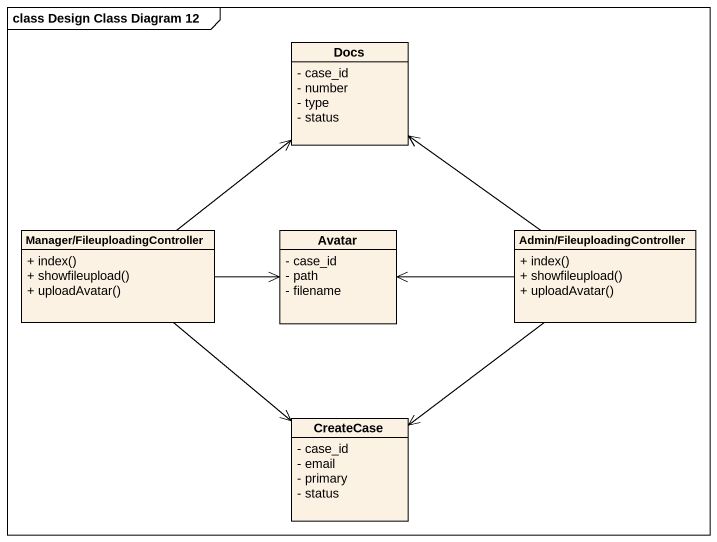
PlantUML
@startuml
mainframe class Design Class Diagram 12
hide circle
hide empty members
skinparam classAttributeIconSize 0
class Docs {
  - case_id
  - number
  - type
  - status
}
class "Manager/FileuploadingController" as Manager_FileuploadingControl {
  + index()
  + showfileupload()
  + uploadAvatar()
}
class Avatar {
  - case_id
  - path
  - filename
}
class "Admin/FileuploadingController" as Admin_FileuploadingControlle {
  + index()
  + showfileupload()
  + uploadAvatar()
}
class CreateCase {
  - case_id
  - email
  - primary
  - status
}
Manager_FileuploadingControl -up-> Docs
Manager_FileuploadingControl -right-> Avatar
Manager_FileuploadingControl --> CreateCase
Admin_FileuploadingControlle -up-> Docs
Admin_FileuploadingControlle -left-> Avatar
Admin_FileuploadingControlle --> CreateCase
@enduml
